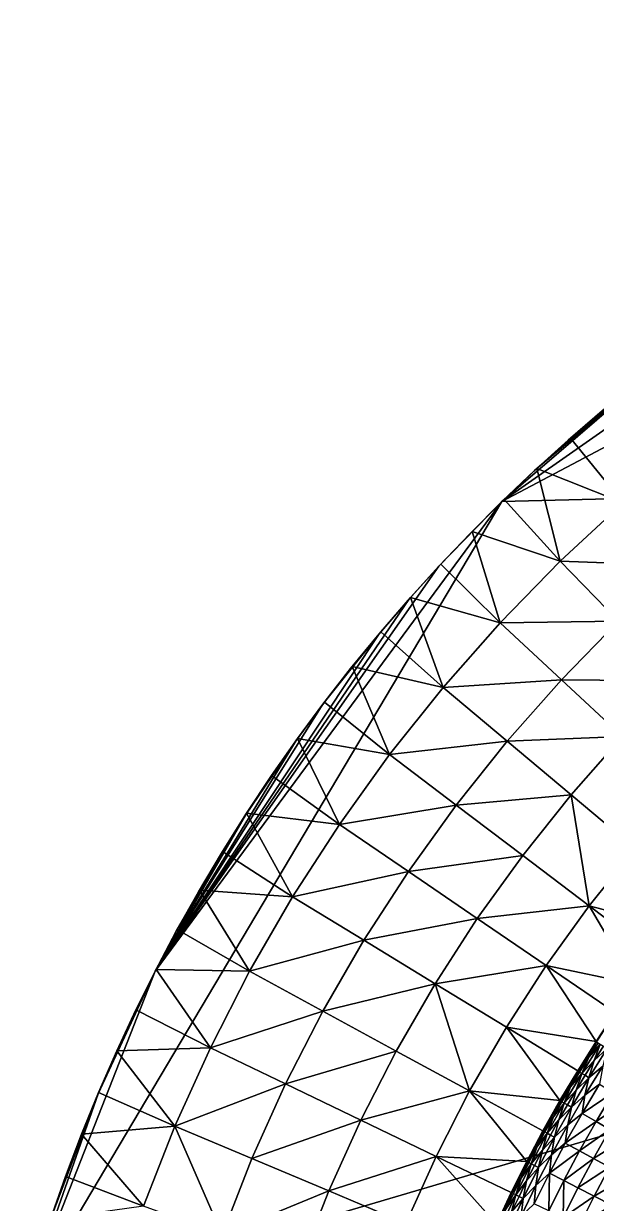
# Model space of a CAD drawing. Header units: millimetres. Extents: x -3250 to 8000, y -3250 to 3250.
# Drawn here: x -3129 to -2100, y 1065 to 3186 of the extents above; entities that cross this region are included whole.
import ezdxf

# ---------------------------------------------------------------- set-up
doc = ezdxf.new("R2010")
doc.units = ezdxf.units.MM
doc.header["$MEASUREMENT"] = 0
doc.layers.add('MESH_3D', color=2, linetype='CONTINUOUS')

msp = doc.modelspace()

# ---------------------------------------------------------------- linework, layer by layer
at = {"layer": 'MESH_3D'}
for points in [[(-644, 3185.6, 32500), (-1410.1, 2928.1, 32500), (-2269.3, 2326.6, 32500)], [(2150.5, 2436.8, 32500), (-644, 3185.6, 32500), (-2269.3, 2326.6, 32500)], [(-1410.1, 2928.1, 32500), (-1962.4, 2590.7, 32500), (-2269.3, 2326.6, 32500)], [(-1962.4, 2590.7, 32500), (-2210.6, 2382.4, 32500), (-2269.3, 2326.6, 32500)], [(-1962.4, 2590.7, 32500), (-2026.3, 2541, 32500), (-2210.6, 2382.4, 32500)], [(-2026.3, 2541, 32500), (-2150.5, 2436.8, 32500), (-2210.6, 2382.4, 32500)], [(-2026.3, 2541, 32500), (-2089.1, 2489.6, 32500), (-2150.5, 2436.8, 32500)], [(-2150.5, 2436.8, 32500), (-2089.1, 2489.6, 32500), (-2146.2, 2440.6, 25000)], [(-2051.2, 2324.3, 24800), (-2146.2, 2440.6, 25000), (-2084.5, 2493.4, 25000)], [(-2089.1, 2489.6, 32500), (-2084.5, 2493.4, 25000), (-2146.2, 2440.6, 25000)], [(-2051.2, 2324.3, 24800), (-2206.5, 2386.2, 25000), (-2146.2, 2440.6, 25000)], [(-2150.5, 2436.8, 32500), (-2146.2, 2440.6, 25000), (-2206.5, 2386.2, 25000)], [(2150.5, 2436.8, 32500), (-3128.5, 880.2, 32500), (-2326.6, -2269.3, 32500)], [(2150.5, 2436.8, 32500), (-2269.3, 2326.6, 32500), (-3128.5, 880.2, 32500)], [(2150.5, 2436.8, 32500), (-2326.6, -2269.3, 32500), (3105.6, 958, 32500)], [(-2210.6, 2382.4, 32500), (-2150.5, 2436.8, 32500), (-2206.5, 2386.2, 25000)], [(-2269.3, 2326.6, 32500), (-2210.6, 2382.4, 32500), (-2265.4, 2330.3, 25000)], [(-2164.5, 2219.2, 24800), (-2265.4, 2330.3, 25000), (-2206.5, 2386.2, 25000)], [(-2210.6, 2382.4, 32500), (-2206.5, 2386.2, 25000), (-2265.4, 2330.3, 25000)], [(-2164.5, 2219.2, 24800), (-2206.5, 2386.2, 25000), (-2051.2, 2324.3, 24800)], [(-2269.3, 2326.6, 32500), (-2892.1, 1482.7, 32500), (-3128.5, 880.2, 32500)], [(-2269.3, 2326.6, 32500), (-2382.4, 2210.6, 32500), (-2892.1, 1482.7, 32500)], [(-2269.3, 2326.6, 32500), (-2326.6, 2269.3, 32500), (-2382.4, 2210.6, 32500)], [(-2326.6, 2269.3, 32500), (-2269.3, 2326.6, 32500), (-2322.9, 2273, 25000)], [(-2164.5, 2219.2, 24800), (-2322.9, 2273, 25000), (-2265.4, 2330.3, 25000)], [(-2269.3, 2326.6, 32500), (-2265.4, 2330.3, 25000), (-2322.9, 2273, 25000)], [(-2164.5, 2219.2, 24800), (-2051.2, 2324.3, 24800), (-1952, 2211.9, 24600)], [(-2382.4, 2210.6, 32500), (-2326.6, 2269.3, 32500), (-2379, 2214.3, 25000)], [(-2272.5, 2108.5, 24800), (-2379, 2214.3, 25000), (-2322.9, 2273, 25000)], [(-2326.6, 2269.3, 32500), (-2322.9, 2273, 25000), (-2379, 2214.3, 25000)], [(-2272.5, 2108.5, 24800), (-2322.9, 2273, 25000), (-2164.5, 2219.2, 24800)], [(-2382.4, 2210.6, 32500), (-2436.8, 2150.5, 32500), (-2892.1, 1482.7, 32500)], [(-2436.8, 2150.5, 32500), (-2382.4, 2210.6, 32500), (-2433.6, 2154.1, 25000)], [(-2272.5, 2108.5, 24800), (-2433.6, 2154.1, 25000), (-2379, 2214.3, 25000)], [(-2382.4, 2210.6, 32500), (-2379, 2214.3, 25000), (-2433.6, 2154.1, 25000)], [(-2272.5, 2108.5, 24800), (-2164.5, 2219.2, 24800), (-2059.8, 2111.8, 24600)], [(-2164.5, 2219.2, 24800), (-1952, 2211.9, 24600), (-2059.8, 2111.8, 24600)], [(-2436.8, 2150.5, 32500), (-2489.6, 2089.1, 32500), (-2892.1, 1482.7, 32500)], [(-2489.6, 2089.1, 32500), (-2436.8, 2150.5, 32500), (-2486.6, 2092.7, 25000)], [(-2374.7, 1992.6, 24800), (-2486.6, 2092.7, 25000), (-2433.6, 2154.1, 25000)], [(-2436.8, 2150.5, 32500), (-2433.6, 2154.1, 25000), (-2486.6, 2092.7, 25000)], [(-2374.7, 1992.6, 24800), (-2433.6, 2154.1, 25000), (-2272.5, 2108.5, 24800)], [(-2374.7, 1992.6, 24800), (-2272.5, 2108.5, 24800), (-2162.5, 2006.5, 24600)], [(-2272.5, 2108.5, 24800), (-2059.8, 2111.8, 24600), (-2162.5, 2006.5, 24600)], [(-2162.5, 2006.5, 24600), (-2059.8, 2111.8, 24600), (-1955.1, 2004.4, 24400)], [(-2489.6, 2089.1, 32500), (-2590.7, 1962.4, 32500), (-2892.1, 1482.7, 32500)], [(-2489.6, 2089.1, 32500), (-2541, 2026.3, 32500), (-2590.7, 1962.4, 32500)], [(-2541, 2026.3, 32500), (-2489.6, 2089.1, 32500), (-2538.1, 2029.9, 25000)], [(-2374.7, 1992.6, 24800), (-2538.1, 2029.9, 25000), (-2486.6, 2092.7, 25000)], [(-2489.6, 2089.1, 32500), (-2486.6, 2092.7, 25000), (-2538.1, 2029.9, 25000)], [(-2590.7, 1962.4, 32500), (-2541, 2026.3, 32500), (-2588, 1965.9, 25000)], [(-2471.1, 1871.8, 24800), (-2588, 1965.9, 25000), (-2538.1, 2029.9, 25000)], [(-2541, 2026.3, 32500), (-2538.1, 2029.9, 25000), (-2588, 1965.9, 25000)], [(-2471.1, 1871.8, 24800), (-2538.1, 2029.9, 25000), (-2374.7, 1992.6, 24800)], [(-2374.7, 1992.6, 24800), (-2162.5, 2006.5, 24600), (-2259.8, 1896.2, 24600)], [(-2259.8, 1896.2, 24600), (-2162.5, 2006.5, 24600), (-2052.5, 1904.5, 24400)], [(-2162.5, 2006.5, 24600), (-1955.1, 2004.4, 24400), (-2052.5, 1904.5, 24400)], [(-2471.1, 1871.8, 24800), (-2374.7, 1992.6, 24800), (-2259.8, 1896.2, 24600)], [(-2590.7, 1962.4, 32500), (-2638.8, 1897.2, 32500), (-2892.1, 1482.7, 32500)], [(-2638.8, 1897.2, 32500), (-2590.7, 1962.4, 32500), (-2636.3, 1900.6, 25000)], [(-2471.1, 1871.8, 24800), (-2636.3, 1900.6, 25000), (-2588, 1965.9, 25000)], [(-2590.7, 1962.4, 32500), (-2588, 1965.9, 25000), (-2636.3, 1900.6, 25000)], [(-2638.8, 1897.2, 32500), (-2730.1, 1763.3, 32500), (-2892.1, 1482.7, 32500)], [(-2638.8, 1897.2, 32500), (-2685.3, 1830.8, 32500), (-2730.1, 1763.3, 32500)], [(-2685.3, 1830.8, 32500), (-2638.8, 1897.2, 32500), (-2683, 1834.1, 25000)], [(-2561.3, 1746.3, 24800), (-2683, 1834.1, 25000), (-2636.3, 1900.6, 25000)], [(-2638.8, 1897.2, 32500), (-2636.3, 1900.6, 25000), (-2683, 1834.1, 25000)], [(-2561.3, 1746.3, 24800), (-2636.3, 1900.6, 25000), (-2471.1, 1871.8, 24800)], [(-2471.1, 1871.8, 24800), (-2259.8, 1896.2, 24600), (-2351.5, 1781.2, 24600)], [(-2351.5, 1781.2, 24600), (-2259.8, 1896.2, 24600), (-2144.9, 1799.8, 24400)], [(-2259.8, 1896.2, 24600), (-2052.5, 1904.5, 24400), (-2144.9, 1799.8, 24400)], [(-2144.9, 1799.8, 24400), (-2052.5, 1904.5, 24400), (-2030, 1703.4, 24200)], [(-2561.3, 1746.3, 24800), (-2471.1, 1871.8, 24800), (-2351.5, 1781.2, 24600)], [(-2730.1, 1763.3, 32500), (-2685.3, 1830.8, 32500), (-2728, 1766.5, 25000)], [(-2561.3, 1746.3, 24800), (-2728, 1766.5, 25000), (-2683, 1834.1, 25000)], [(-2685.3, 1830.8, 32500), (-2683, 1834.1, 25000), (-2728, 1766.5, 25000)], [(-2561.3, 1746.3, 24800), (-2351.5, 1781.2, 24600), (-2437.4, 1661.8, 24600)], [(-2437.4, 1661.8, 24600), (-2351.5, 1781.2, 24600), (-2232, 1690.7, 24400)], [(-2351.5, 1781.2, 24600), (-2144.9, 1799.8, 24400), (-2232, 1690.7, 24400)], [(-2232, 1690.7, 24400), (-2144.9, 1799.8, 24400), (-2112.4, 1600.1, 24200)], [(-2144.9, 1799.8, 24400), (-2030, 1703.4, 24200), (-2112.4, 1600.1, 24200)], [(-2730.1, 1763.3, 32500), (-2854.2, 1554.3, 32500), (-2892.1, 1482.7, 32500)], [(-2730.1, 1763.3, 32500), (-2773.2, 1694.7, 32500), (-2854.2, 1554.3, 32500)], [(-2773.2, 1694.7, 32500), (-2730.1, 1763.3, 32500), (-2771.3, 1697.8, 25000)], [(-2645.2, 1616.4, 24800), (-2771.3, 1697.8, 25000), (-2728, 1766.5, 25000)], [(-2730.1, 1763.3, 32500), (-2728, 1766.5, 25000), (-2771.3, 1697.8, 25000)], [(-2645.2, 1616.4, 24800), (-2728, 1766.5, 25000), (-2561.3, 1746.3, 24800)], [(-2645.2, 1616.4, 24800), (-2561.3, 1746.3, 24800), (-2437.4, 1661.8, 24600)], [(-2645.2, 1616.4, 24800), (-2812.8, 1628.1, 25000), (-2771.3, 1697.8, 25000)], [(-2773.2, 1694.7, 32500), (-2771.3, 1697.8, 25000), (-2812.8, 1628.1, 25000)], [(-2112.4, 1600.1, 24200), (-2030, 1703.4, 24200), (-1954.6, 1558.7, 24000)], [(-2773.2, 1694.7, 32500), (-2814.6, 1625, 32500), (-2854.2, 1554.3, 32500)], [(-2814.6, 1625, 32500), (-2773.2, 1694.7, 32500), (-2812.8, 1628.1, 25000)], [(-2437.4, 1661.8, 24600), (-2232, 1690.7, 24400), (-2313.5, 1577.3, 24400)], [(-2313.5, 1577.3, 24400), (-2232, 1690.7, 24400), (-2112.4, 1600.1, 24200)], [(-2645.2, 1616.4, 24800), (-2437.4, 1661.8, 24600), (-2517.2, 1538.2, 24600)], [(-2517.2, 1538.2, 24600), (-2437.4, 1661.8, 24600), (-2313.5, 1577.3, 24400)], [(-2854.2, 1554.3, 32500), (-2814.6, 1625, 32500), (-2852.6, 1557.3, 25000)], [(-2722.5, 1482.6, 24800), (-2852.6, 1557.3, 25000), (-2812.8, 1628.1, 25000)], [(-2814.6, 1625, 32500), (-2812.8, 1628.1, 25000), (-2852.6, 1557.3, 25000)], [(-2722.5, 1482.6, 24800), (-2812.8, 1628.1, 25000), (-2645.2, 1616.4, 24800)], [(-2722.5, 1482.6, 24800), (-2645.2, 1616.4, 24800), (-2517.2, 1538.2, 24600)], [(-2313.5, 1577.3, 24400), (-2112.4, 1600.1, 24200), (-2189.5, 1492.8, 24200)], [(-2189.5, 1492.8, 24200), (-2112.4, 1600.1, 24200), (-2029.8, 1459.4, 24000)], [(-2112.4, 1600.1, 24200), (-1954.6, 1558.7, 24000), (-1992.8, 1509.5, 24000)], [(-2112.4, 1600.1, 24200), (-1992.8, 1509.5, 24000), (-2029.8, 1459.4, 24000)], [(-2517.2, 1538.2, 24600), (-2313.5, 1577.3, 24400), (-2389.2, 1460, 24400)], [(-2389.2, 1460, 24400), (-2313.5, 1577.3, 24400), (-2189.5, 1492.8, 24200)], [(-2892.1, 1482.7, 32500), (-2854.2, 1554.3, 32500), (-2890.6, 1485.5, 25000)], [(-2722.5, 1482.6, 24800), (-2890.6, 1485.5, 25000), (-2852.6, 1557.3, 25000)], [(-2854.2, 1554.3, 32500), (-2852.6, 1557.3, 25000), (-2890.6, 1485.5, 25000)], [(-2722.5, 1482.6, 24800), (-2517.2, 1538.2, 24600), (-2590.8, 1410.8, 24600)], [(-2590.8, 1410.8, 24600), (-2517.2, 1538.2, 24600), (-2389.2, 1460, 24400)], [(-2793, 1345, 24800), (-2926.8, 1412.9, 25000), (-2890.6, 1485.5, 25000)], [(-2892.1, 1482.7, 32500), (-2890.6, 1485.5, 25000), (-2926.8, 1412.9, 25000)], [(-2793, 1345, 24800), (-2890.6, 1485.5, 25000), (-2722.5, 1482.6, 24800)], [(-2389.2, 1460, 24400), (-2189.5, 1492.8, 24200), (-2261.2, 1381.8, 24200)], [(-2261.2, 1381.8, 24200), (-2189.5, 1492.8, 24200), (-2100.1, 1356.4, 24000)], [(-2189.5, 1492.8, 24200), (-2029.8, 1459.4, 24000), (-2065.6, 1408.3, 24000)], [(-2189.5, 1492.8, 24200), (-2065.6, 1408.3, 24000), (-2100.1, 1356.4, 24000)], [(-2892.1, 1482.7, 32500), (-2994.8, 1262.4, 32500), (-3128.5, 880.2, 32500)], [(-2892.1, 1482.7, 32500), (-2962.4, 1336.7, 32500), (-2994.8, 1262.4, 32500)], [(-2892.1, 1482.7, 32500), (-2928.1, 1410.1, 32500), (-2962.4, 1336.7, 32500)], [(-2928.1, 1410.1, 32500), (-2892.1, 1482.7, 32500), (-2926.8, 1412.9, 25000)], [(-2793, 1345, 24800), (-2722.5, 1482.6, 24800), (-2590.8, 1410.8, 24600)], [(-2590.8, 1410.8, 24600), (-2389.2, 1460, 24400), (-2459, 1339.1, 24400)], [(-2459, 1339.1, 24400), (-2389.2, 1460, 24400), (-2327.3, 1267.4, 24200)], [(-2389.2, 1460, 24400), (-2261.2, 1381.8, 24200), (-2327.3, 1267.4, 24200)], [(-2962.4, 1336.7, 32500), (-2928.1, 1410.1, 32500), (-2961.2, 1339.3, 25000)], [(-2793, 1345, 24800), (-2961.2, 1339.3, 25000), (-2926.8, 1412.9, 25000)], [(-2928.1, 1410.1, 32500), (-2926.8, 1412.9, 25000), (-2961.2, 1339.3, 25000)], [(-2793, 1345, 24800), (-2590.8, 1410.8, 24600), (-2657.9, 1280, 24600)], [(-2657.9, 1280, 24600), (-2590.8, 1410.8, 24600), (-2459, 1339.1, 24400)], [(-2099.1, 1355.7, -38.4), (-2100.1, 1356.4), (-2065.6, 1408.3)], [(-2100.1, 1356.4, 24000), (-2065.6, 1408.3), (-2100.1, 1356.4)], [(-2100.1, 1356.4, 24000), (-2065.6, 1408.3, 24000), (-2065.6, 1408.3)], [(-2327.3, 1267.4, 24200), (-2261.2, 1381.8, 24200), (-2165.1, 1250, 24000)], [(-2261.2, 1381.8, 24200), (-2100.1, 1356.4, 24000), (-2133.2, 1303.6, 24000)], [(-2261.2, 1381.8, 24200), (-2133.2, 1303.6, 24000), (-2165.1, 1250, 24000)], [(-2994.8, 1262.4, 32500), (-2962.4, 1336.7, 32500), (-2993.8, 1264.9, 25000)], [(-2856.6, 1204.1, 24800), (-2993.8, 1264.9, 25000), (-2961.2, 1339.3, 25000)], [(-2962.4, 1336.7, 32500), (-2961.2, 1339.3, 25000), (-2993.8, 1264.9, 25000)], [(-2856.6, 1204.1, 24800), (-2961.2, 1339.3, 25000), (-2793, 1345, 24800)], [(-2856.6, 1204.1, 24800), (-2793, 1345, 24800), (-2657.9, 1280, 24600)], [(-2657.9, 1280, 24600), (-2459, 1339.1, 24400), (-2522.7, 1214.9, 24400)], [(-2522.7, 1214.9, 24400), (-2459, 1339.1, 24400), (-2327.3, 1267.4, 24200)], [(-2132.2, 1303, -38.4), (-2133.2, 1303.6), (-2100.1, 1356.4)], [(-2100.1, 1356.4, 24000), (-2100.1, 1356.4), (-2133.2, 1303.6)], [(-2133.2, 1303.6, 24000), (-2100.1, 1356.4, 24000), (-2133.2, 1303.6)], [(-2132.2, 1303, -38.4), (-2100.1, 1356.4), (-2099.1, 1355.7, -38.4)], [(-2113.3, 1327.9, -71.9), (-2132.2, 1303, -38.4), (-2099.1, 1355.7, -38.4)], [(-2103.7, 1321.9, -138.7), (-2125.7, 1299, -105.2), (-2092.6, 1351.5, -105.2)], [(-2113.3, 1327.9, -71.9), (-2092.6, 1351.5, -105.2), (-2125.7, 1299, -105.2)], [(-2113.3, 1327.9, -71.9), (-2099.1, 1355.7, -38.4), (-2096.6, 1354.1, -71.9)], [(-2113.3, 1327.9, -71.9), (-2096.6, 1354.1, -71.9), (-2092.6, 1351.5, -105.2)], [(-2088.1, 1312, -205.3), (-2113, 1291.2, -171.9), (-2080.1, 1343.5, -171.9)], [(-2103.7, 1321.9, -138.7), (-2080.1, 1343.5, -171.9), (-2113, 1291.2, -171.9)], [(-2103.7, 1321.9, -138.7), (-2092.6, 1351.5, -105.2), (-2087.1, 1348, -138.7)], [(-2103.7, 1321.9, -138.7), (-2087.1, 1348, -138.7), (-2080.1, 1343.5, -171.9)], [(-2129.7, 1301.4, -71.9), (-2132.2, 1303, -38.4), (-2113.3, 1327.9, -71.9)], [(-2129.7, 1301.4, -71.9), (-2113.3, 1327.9, -71.9), (-2125.7, 1299, -105.2)], [(-2120, 1295.5, -138.7), (-2125.7, 1299, -105.2), (-2103.7, 1321.9, -138.7)], [(-2120, 1295.5, -138.7), (-2103.7, 1321.9, -138.7), (-2113, 1291.2, -171.9)], [(-2132.2, 1303, -38.4), (-2165.1, 1250), (-2133.2, 1303.6)], [(-2165.1, 1250, 24000), (-2133.2, 1303.6), (-2165.1, 1250)], [(-2165.1, 1250, 24000), (-2133.2, 1303.6, 24000), (-2133.2, 1303.6)], [(-2164, 1249.4, -38.4), (-2165.1, 1250), (-2132.2, 1303, -38.4)], [(-2145.8, 1274.8, -71.9), (-2164, 1249.4, -38.4), (-2132.2, 1303, -38.4)], [(-2136, 1269, -138.7), (-2157.4, 1245.6, -105.2), (-2125.7, 1299, -105.2)], [(-2145.8, 1274.8, -71.9), (-2125.7, 1299, -105.2), (-2157.4, 1245.6, -105.2)], [(-2145.8, 1274.8, -71.9), (-2132.2, 1303, -38.4), (-2129.7, 1301.4, -71.9)], [(-2145.8, 1274.8, -71.9), (-2129.7, 1301.4, -71.9), (-2125.7, 1299, -105.2)], [(-2136, 1269, -138.7), (-2125.7, 1299, -105.2), (-2120, 1295.5, -138.7)], [(-2136, 1269, -138.7), (-2120, 1295.5, -138.7), (-2113, 1291.2, -171.9)], [(-2120.1, 1259.6, -205.3), (-2088.1, 1312, -205.3), (-2094.2, 1279.7, -238.1)], [(-2120.1, 1259.6, -205.3), (-2113, 1291.2, -171.9), (-2088.1, 1312, -205.3)], [(-2856.6, 1204.1, 24800), (-2657.9, 1280, 24600), (-2718.4, 1145.9, 24600)], [(-2718.4, 1145.9, 24600), (-2657.9, 1280, 24600), (-2522.7, 1214.9, 24400)], [(-2161.5, 1247.9, -71.9), (-2164, 1249.4, -38.4), (-2145.8, 1274.8, -71.9)], [(-2161.5, 1247.9, -71.9), (-2145.8, 1274.8, -71.9), (-2157.4, 1245.6, -105.2)], [(-2120.1, 1259.6, -205.3), (-2144.5, 1238.1, -171.9), (-2113, 1291.2, -171.9)], [(-2136, 1269, -138.7), (-2113, 1291.2, -171.9), (-2144.5, 1238.1, -171.9)], [(-2125.4, 1227.1, -238.1), (-2094.2, 1279.7, -238.1), (-2069.3, 1264.5, -303.8)], [(-2120.1, 1259.6, -205.3), (-2094.2, 1279.7, -238.1), (-2125.4, 1227.1, -238.1)], [(-2994.8, 1262.4, 32500), (-3080.8, 1035.1, 32500), (-3128.5, 880.2, 32500)], [(-2994.8, 1262.4, 32500), (-3025.3, 1187.4, 32500), (-3080.8, 1035.1, 32500)], [(-3025.3, 1187.4, 32500), (-2994.8, 1262.4, 32500), (-3024.4, 1189.7, 25000)], [(-2856.6, 1204.1, 24800), (-3024.4, 1189.7, 25000), (-2993.8, 1264.9, 25000)], [(-2994.8, 1262.4, 32500), (-2993.8, 1264.9, 25000), (-3024.4, 1189.7, 25000)], [(-2522.7, 1214.9, 24400), (-2327.3, 1267.4, 24200), (-2387.6, 1149.8, 24200)], [(-2387.6, 1149.8, 24200), (-2327.3, 1267.4, 24200), (-2224.7, 1140.5, 24000)], [(-2327.3, 1267.4, 24200), (-2165.1, 1250, 24000), (-2195.6, 1195.6, 24000)], [(-2327.3, 1267.4, 24200), (-2195.6, 1195.6, 24000), (-2224.7, 1140.5, 24000)], [(-2151.7, 1242.3, -138.7), (-2157.4, 1245.6, -105.2), (-2136, 1269, -138.7)], [(-2151.7, 1242.3, -138.7), (-2136, 1269, -138.7), (-2144.5, 1238.1, -171.9)], [(-2150.9, 1206.3, -205.3), (-2120.1, 1259.6, -205.3), (-2125.4, 1227.1, -238.1)], [(-2150.9, 1206.3, -205.3), (-2144.5, 1238.1, -171.9), (-2120.1, 1259.6, -205.3)], [(-2125.4, 1227.1, -238.1), (-2069.3, 1264.5, -303.8), (-2100.1, 1212.5, -303.8)], [(-2100.1, 1212.5, -303.8), (-2069.3, 1264.5, -303.8), (-2045, 1249.7, -355.7)], [(-2194.5, 1195.1, -38.4), (-2195.6, 1195.6), (-2165.1, 1250)], [(-2195.6, 1195.6, 24000), (-2165.1, 1250), (-2195.6, 1195.6)], [(-2195.6, 1195.6, 24000), (-2165.1, 1250, 24000), (-2165.1, 1250)], [(-2194.5, 1195.1, -38.4), (-2165.1, 1250), (-2164, 1249.4, -38.4)], [(-2176.9, 1220.9, -71.9), (-2194.5, 1195.1, -38.4), (-2164, 1249.4, -38.4)], [(-2167, 1215.4, -138.7), (-2187.8, 1191.4, -105.2), (-2157.4, 1245.6, -105.2)], [(-2176.9, 1220.9, -71.9), (-2157.4, 1245.6, -105.2), (-2187.8, 1191.4, -105.2)], [(-2176.9, 1220.9, -71.9), (-2164, 1249.4, -38.4), (-2161.5, 1247.9, -71.9)], [(-2176.9, 1220.9, -71.9), (-2161.5, 1247.9, -71.9), (-2157.4, 1245.6, -105.2)], [(-2150.9, 1206.3, -205.3), (-2174.7, 1184.3, -171.9), (-2144.5, 1238.1, -171.9)], [(-2167, 1215.4, -138.7), (-2144.5, 1238.1, -171.9), (-2174.7, 1184.3, -171.9)], [(-2167, 1215.4, -138.7), (-2157.4, 1245.6, -105.2), (-2151.7, 1242.3, -138.7)], [(-2167, 1215.4, -138.7), (-2151.7, 1242.3, -138.7), (-2144.5, 1238.1, -171.9)], [(-2100.1, 1212.5, -303.8), (-2045, 1249.7, -355.7), (-2075.5, 1198.3, -355.7)], [(-2718.4, 1145.9, 24600), (-2522.7, 1214.9, 24400), (-2580.1, 1087.6, 24400)], [(-2580.1, 1087.6, 24400), (-2522.7, 1214.9, 24400), (-2387.6, 1149.8, 24200)], [(-2191.9, 1193.7, -71.9), (-2194.5, 1195.1, -38.4), (-2176.9, 1220.9, -71.9)], [(-2191.9, 1193.7, -71.9), (-2176.9, 1220.9, -71.9), (-2187.8, 1191.4, -105.2)], [(-2182, 1188.2, -138.7), (-2187.8, 1191.4, -105.2), (-2167, 1215.4, -138.7)], [(-2182, 1188.2, -138.7), (-2167, 1215.4, -138.7), (-2174.7, 1184.3, -171.9)], [(-2155.4, 1173.7, -238.1), (-2125.4, 1227.1, -238.1), (-2100.1, 1212.5, -303.8)], [(-2150.9, 1206.3, -205.3), (-2125.4, 1227.1, -238.1), (-2155.4, 1173.7, -238.1)], [(-2155.4, 1173.7, -238.1), (-2100.1, 1212.5, -303.8), (-2129.7, 1159.8, -303.8)], [(-2129.7, 1159.8, -303.8), (-2100.1, 1212.5, -303.8), (-2075.5, 1198.3, -355.7)], [(-3025.3, 1187.4, 32500), (-3054, 1111.6, 32500), (-3080.8, 1035.1, 32500)], [(-3054, 1111.6, 32500), (-3025.3, 1187.4, 32500), (-3053.2, 1113.8, 25000)], [(-2913, 1060.3, 24800), (-3053.2, 1113.8, 25000), (-3024.4, 1189.7, 25000)], [(-3025.3, 1187.4, 32500), (-3024.4, 1189.7, 25000), (-3053.2, 1113.8, 25000)], [(-2913, 1060.3, 24800), (-3024.4, 1189.7, 25000), (-2856.6, 1204.1, 24800)], [(-2913, 1060.3, 24800), (-2856.6, 1204.1, 24800), (-2772.1, 1009, 24600)], [(-2856.6, 1204.1, 24800), (-2718.4, 1145.9, 24600), (-2772.1, 1009, 24600)], [(-2223.6, 1140, -38.4), (-2224.7, 1140.5), (-2195.6, 1195.6)], [(-2224.7, 1140.5, 24000), (-2195.6, 1195.6), (-2224.7, 1140.5)], [(-2224.7, 1140.5, 24000), (-2195.6, 1195.6, 24000), (-2195.6, 1195.6)], [(-2223.6, 1140, -38.4), (-2195.6, 1195.6), (-2194.5, 1195.1, -38.4)], [(-2206.6, 1166.2, -71.9), (-2223.6, 1140, -38.4), (-2194.5, 1195.1, -38.4)], [(-2196.6, 1161, -138.7), (-2216.8, 1136.5, -105.2), (-2187.8, 1191.4, -105.2)], [(-2206.6, 1166.2, -71.9), (-2187.8, 1191.4, -105.2), (-2216.8, 1136.5, -105.2)], [(-2206.6, 1166.2, -71.9), (-2194.5, 1195.1, -38.4), (-2191.9, 1193.7, -71.9)], [(-2206.6, 1166.2, -71.9), (-2191.9, 1193.7, -71.9), (-2187.8, 1191.4, -105.2)], [(-2196.6, 1161, -138.7), (-2187.8, 1191.4, -105.2), (-2182, 1188.2, -138.7)], [(-2196.6, 1161, -138.7), (-2182, 1188.2, -138.7), (-2174.7, 1184.3, -171.9)], [(-2180.3, 1152.3, -205.3), (-2174.7, 1184.3, -171.9), (-2150.9, 1206.3, -205.3)], [(-2180.3, 1152.3, -205.3), (-2150.9, 1206.3, -205.3), (-2155.4, 1173.7, -238.1)], [(-2129.7, 1159.8, -303.8), (-2075.5, 1198.3, -355.7), (-2104.8, 1146.2, -355.7)], [(-2104.8, 1146.2, -355.7), (-2075.5, 1198.3, -355.7), (-2047.2, 1182, -406.8)], [(-2221, 1138.6, -71.9), (-2223.6, 1140, -38.4), (-2206.6, 1166.2, -71.9)], [(-2221, 1138.6, -71.9), (-2206.6, 1166.2, -71.9), (-2216.8, 1136.5, -105.2)], [(-2180.3, 1152.3, -205.3), (-2203.6, 1129.7, -171.9), (-2174.7, 1184.3, -171.9)], [(-2196.6, 1161, -138.7), (-2174.7, 1184.3, -171.9), (-2203.6, 1129.7, -171.9)], [(-2183.9, 1119.6, -238.1), (-2155.4, 1173.7, -238.1), (-2129.7, 1159.8, -303.8)], [(-2180.3, 1152.3, -205.3), (-2155.4, 1173.7, -238.1), (-2183.9, 1119.6, -238.1)], [(-2104.8, 1146.2, -355.7), (-2047.2, 1182, -406.8), (-2076.1, 1130.6, -406.8)], [(-2772.1, 1009, 24600), (-2718.4, 1145.9, 24600), (-2580.1, 1087.6, 24400)], [(-2580.1, 1087.6, 24400), (-2387.6, 1149.8, 24200), (-2441.9, 1029.4, 24200)], [(-2441.9, 1029.4, 24200), (-2387.6, 1149.8, 24200), (-2278.8, 1028.2, 24000)], [(-2387.6, 1149.8, 24200), (-2224.7, 1140.5, 24000), (-2252.4, 1084.7, 24000)], [(-2387.6, 1149.8, 24200), (-2252.4, 1084.7, 24000), (-2278.8, 1028.2, 24000)], [(-2210.9, 1133.5, -138.7), (-2216.8, 1136.5, -105.2), (-2196.6, 1161, -138.7)], [(-2210.9, 1133.5, -138.7), (-2196.6, 1161, -138.7), (-2203.6, 1129.7, -171.9)], [(-2208.3, 1097.6, -205.3), (-2180.3, 1152.3, -205.3), (-2183.9, 1119.6, -238.1)], [(-2208.3, 1097.6, -205.3), (-2203.6, 1129.7, -171.9), (-2180.3, 1152.3, -205.3)], [(-2183.9, 1119.6, -238.1), (-2129.7, 1159.8, -303.8), (-2158, 1106.3, -303.8)], [(-2158, 1106.3, -303.8), (-2129.7, 1159.8, -303.8), (-2104.8, 1146.2, -355.7)], [(-2158, 1106.3, -303.8), (-2104.8, 1146.2, -355.7), (-2132.7, 1093.4, -355.7)], [(-2132.7, 1093.4, -355.7), (-2104.8, 1146.2, -355.7), (-2076.1, 1130.6, -406.8)], [(-2251.4, 1084.2, -38.4), (-2252.4, 1084.7), (-2224.7, 1140.5)], [(-2224.7, 1140.5, 24000), (-2224.7, 1140.5), (-2252.4, 1084.7)], [(-2252.4, 1084.7, 24000), (-2224.7, 1140.5, 24000), (-2252.4, 1084.7)], [(-2251.4, 1084.2, -38.4), (-2224.7, 1140.5), (-2223.6, 1140, -38.4)], [(-2235, 1110.9, -71.9), (-2251.4, 1084.2, -38.4), (-2223.6, 1140, -38.4)], [(-2224.9, 1105.8, -138.7), (-2244.4, 1080.9, -105.2), (-2216.8, 1136.5, -105.2)], [(-2235, 1110.9, -71.9), (-2216.8, 1136.5, -105.2), (-2244.4, 1080.9, -105.2)], [(-2235, 1110.9, -71.9), (-2223.6, 1140, -38.4), (-2221, 1138.6, -71.9)], [(-2235, 1110.9, -71.9), (-2221, 1138.6, -71.9), (-2216.8, 1136.5, -105.2)], [(-2208.3, 1097.6, -205.3), (-2231, 1074.4, -171.9), (-2203.6, 1129.7, -171.9)], [(-2224.9, 1105.8, -138.7), (-2203.6, 1129.7, -171.9), (-2231, 1074.4, -171.9)], [(-2224.9, 1105.8, -138.7), (-2216.8, 1136.5, -105.2), (-2210.9, 1133.5, -138.7)], [(-2224.9, 1105.8, -138.7), (-2210.9, 1133.5, -138.7), (-2203.6, 1129.7, -171.9)], [(-2132.7, 1093.4, -355.7), (-2076.1, 1130.6, -406.8), (-2103.6, 1078.4, -406.8)], [(-2103.6, 1078.4, -406.8), (-2076.1, 1130.6, -406.8), (-2044.4, 1113.3, -455.7)], [(-3080.8, 1035.1, 32500), (-3054, 1111.6, 32500), (-3080.1, 1037.2, 25000)], [(-2913, 1060.3, 24800), (-3080.1, 1037.2, 25000), (-3053.2, 1113.8, 25000)], [(-3054, 1111.6, 32500), (-3053.2, 1113.8, 25000), (-3080.1, 1037.2, 25000)], [(-2248.7, 1082.9, -71.9), (-2251.4, 1084.2, -38.4), (-2235, 1110.9, -71.9)], [(-2248.7, 1082.9, -71.9), (-2235, 1110.9, -71.9), (-2244.4, 1080.9, -105.2)], [(-2238.5, 1078, -138.7), (-2244.4, 1080.9, -105.2), (-2224.9, 1105.8, -138.7)], [(-2238.5, 1078, -138.7), (-2224.9, 1105.8, -138.7), (-2231, 1074.4, -171.9)], [(-2211.2, 1064.8, -238.1), (-2183.9, 1119.6, -238.1), (-2184.9, 1052.2, -303.8)], [(-2208.3, 1097.6, -205.3), (-2183.9, 1119.6, -238.1), (-2211.2, 1064.8, -238.1)], [(-2183.9, 1119.6, -238.1), (-2158, 1106.3, -303.8), (-2184.9, 1052.2, -303.8)], [(-2184.9, 1052.2, -303.8), (-2158, 1106.3, -303.8), (-2159.3, 1039.9, -355.7)], [(-2158, 1106.3, -303.8), (-2132.7, 1093.4, -355.7), (-2159.3, 1039.9, -355.7)], [(-2103.6, 1078.4, -406.8), (-2044.4, 1113.3, -455.7), (-2071.6, 1062, -455.7)], [(-2772.1, 1009, 24600), (-2580.1, 1087.6, 24400), (-2631.1, 957.7, 24400)], [(-2631.1, 957.7, 24400), (-2580.1, 1087.6, 24400), (-2441.9, 1029.4, 24200)], [(-2277.7, 1027.7, -38.4), (-2278.8, 1028.2), (-2252.4, 1084.7)], [(-2278.8, 1028.2, 24000), (-2252.4, 1084.7), (-2278.8, 1028.2)], [(-2278.8, 1028.2, 24000), (-2252.4, 1084.7, 24000), (-2252.4, 1084.7)], [(-2277.7, 1027.7, -38.4), (-2252.4, 1084.7), (-2251.4, 1084.2, -38.4)], [(-2262, 1054.8, -71.9), (-2277.7, 1027.7, -38.4), (-2251.4, 1084.2, -38.4)], [(-2262, 1054.8, -71.9), (-2251.4, 1084.2, -38.4), (-2248.7, 1082.9, -71.9)], [(-2262, 1054.8, -71.9), (-2248.7, 1082.9, -71.9), (-2244.4, 1080.9, -105.2)], [(-2235, 1042.2, -205.3), (-2208.3, 1097.6, -205.3), (-2211.2, 1064.8, -238.1)], [(-2235, 1042.2, -205.3), (-2231, 1074.4, -171.9), (-2208.3, 1097.6, -205.3)], [(-2159.3, 1039.9, -355.7), (-2132.7, 1093.4, -355.7), (-2103.6, 1078.4, -406.8)], [(-2251.8, 1050, -138.7), (-2270.7, 1024.6, -105.2), (-2244.4, 1080.9, -105.2)], [(-2262, 1054.8, -71.9), (-2244.4, 1080.9, -105.2), (-2270.7, 1024.6, -105.2)], [(-2235, 1042.2, -205.3), (-2257.1, 1018.5, -171.9), (-2231, 1074.4, -171.9)], [(-2251.8, 1050, -138.7), (-2231, 1074.4, -171.9), (-2257.1, 1018.5, -171.9)], [(-2251.8, 1050, -138.7), (-2244.4, 1080.9, -105.2), (-2238.5, 1078, -138.7)], [(-2251.8, 1050, -138.7), (-2238.5, 1078, -138.7), (-2231, 1074.4, -171.9)], [(-2159.3, 1039.9, -355.7), (-2103.6, 1078.4, -406.8), (-2129.8, 1025.7, -406.8)], [(-2129.8, 1025.7, -406.8), (-2103.6, 1078.4, -406.8), (-2071.6, 1062, -455.7)]]:
    msp.add_3dface(points, dxfattribs=at)

doc.saveas('drawing.dxf')
